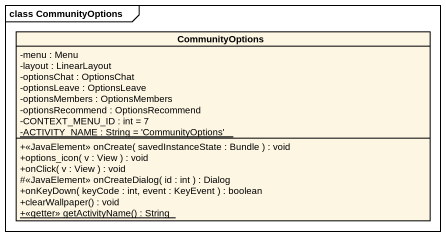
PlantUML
@startuml
mainframe class CommunityOptions
hide circle
hide empty members
skinparam classAttributeIconSize 0
class CommunityOptions {
  -menu : Menu
  -layout : LinearLayout
  -optionsChat : OptionsChat
  -optionsLeave : OptionsLeave
  -optionsMembers : OptionsMembers
  -optionsRecommend : OptionsRecommend
  -CONTEXT_MENU_ID : int = 7
  {static} -ACTIVITY_NAME : String = 'CommunityOptions'
  +<<JavaElement>> onCreate( savedInstanceState : Bundle ) : void
  +options_icon( v : View ) : void
  +onClick( v : View ) : void
  #<<JavaElement>> onCreateDialog( id : int ) : Dialog
  +onKeyDown( keyCode : int, event : KeyEvent ) : boolean
  +clearWallpaper() : void
  {static} +<<getter>> getActivityName() : String
}
@enduml
